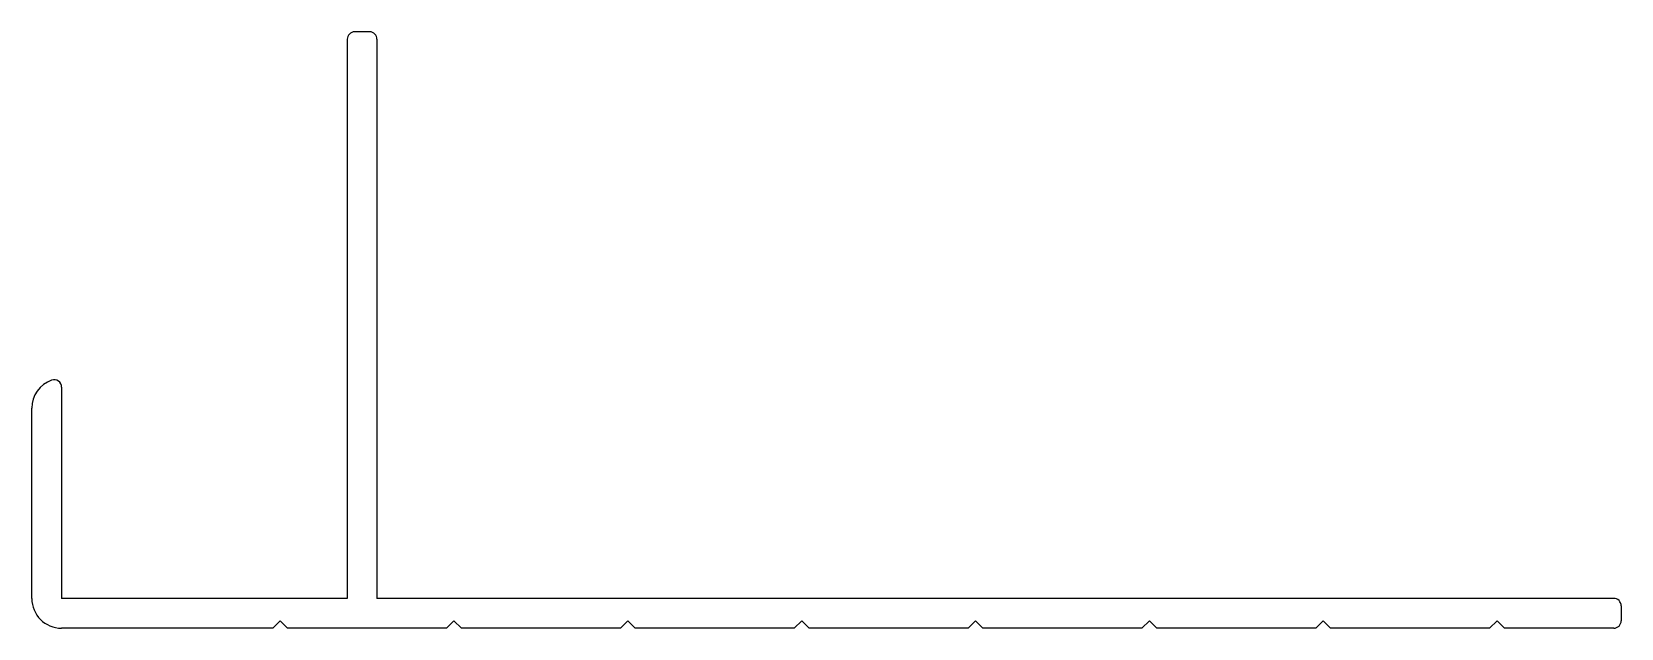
# Model space of a CAD drawing. Extents: x 1470.2 to 1534.2, y 1230.7 to 1254.7.
import ezdxf

# ---------------------------------------------------------------- set-up
doc = ezdxf.new("R2010")
doc.units = 0
doc.layers.get('0').update_dxf_attribs({"linetype": 'CONTINUOUS'})

msp = doc.modelspace()

# ---------------------------------------------------------------- linework, layer by layer
for p, q in [((1483.784, 1254.687), (1483.184, 1254.687)), ((1482.884, 1254.387), (1482.884, 1231.887)), ((1484.084, 1254.387), (1484.084, 1231.887)), ((1471.384, 1240.386), (1471.384, 1231.887)), ((1470.184, 1231.887), (1470.184, 1239.537)), ((1482.884, 1231.887), (1471.384, 1231.887)), ((1533.884, 1231.887), (1484.084, 1231.887)), ((1534.184, 1231.587), (1534.184, 1230.987)), ((1480.184, 1230.987), (1479.884, 1230.687)), ((1480.184, 1230.987), (1480.484, 1230.687)), ((1487.184, 1230.987), (1486.884, 1230.687)), ((1487.184, 1230.987), (1487.484, 1230.687)), ((1494.184, 1230.987), (1493.884, 1230.687)), ((1494.184, 1230.987), (1494.484, 1230.687)), ((1501.184, 1230.987), (1500.884, 1230.687)), ((1501.184, 1230.987), (1501.484, 1230.687)), ((1508.184, 1230.987), (1507.884, 1230.687)), ((1508.184, 1230.987), (1508.484, 1230.687)), ((1515.184, 1230.987), (1514.884, 1230.687)), ((1515.184, 1230.987), (1515.484, 1230.687)), ((1522.184, 1230.987), (1521.884, 1230.687)), ((1522.184, 1230.987), (1522.484, 1230.687)), ((1529.184, 1230.987), (1528.884, 1230.687)), ((1529.184, 1230.987), (1529.484, 1230.687)), ((1479.884, 1230.687), (1471.384, 1230.687)), ((1486.884, 1230.687), (1480.484, 1230.687)), ((1493.884, 1230.687), (1487.484, 1230.687)), ((1500.884, 1230.687), (1494.484, 1230.687)), ((1507.884, 1230.687), (1501.484, 1230.687)), ((1514.884, 1230.687), (1508.484, 1230.687)), ((1521.884, 1230.687), (1515.484, 1230.687)), ((1528.884, 1230.687), (1522.484, 1230.687)), ((1533.884, 1230.687), (1529.484, 1230.687))]:
    msp.add_line(p, q)
for centre, radius, start, end in [((1483.184, 1254.387), 0.3, 90, 180), ((1483.784, 1254.387), 0.3, 0, 90), ((1471.384, 1239.537), 1.2, 109.47122, 180), ((1471.084, 1240.386), 0.3, 0, 109.47122), ((1471.384, 1231.887), 1.2, 180, 270), ((1533.884, 1231.587), 0.3, 0, 90), ((1533.884, 1230.987), 0.3, 270, 0)]:
    msp.add_arc(centre, radius, start, end)

doc.saveas('drawing.dxf')
